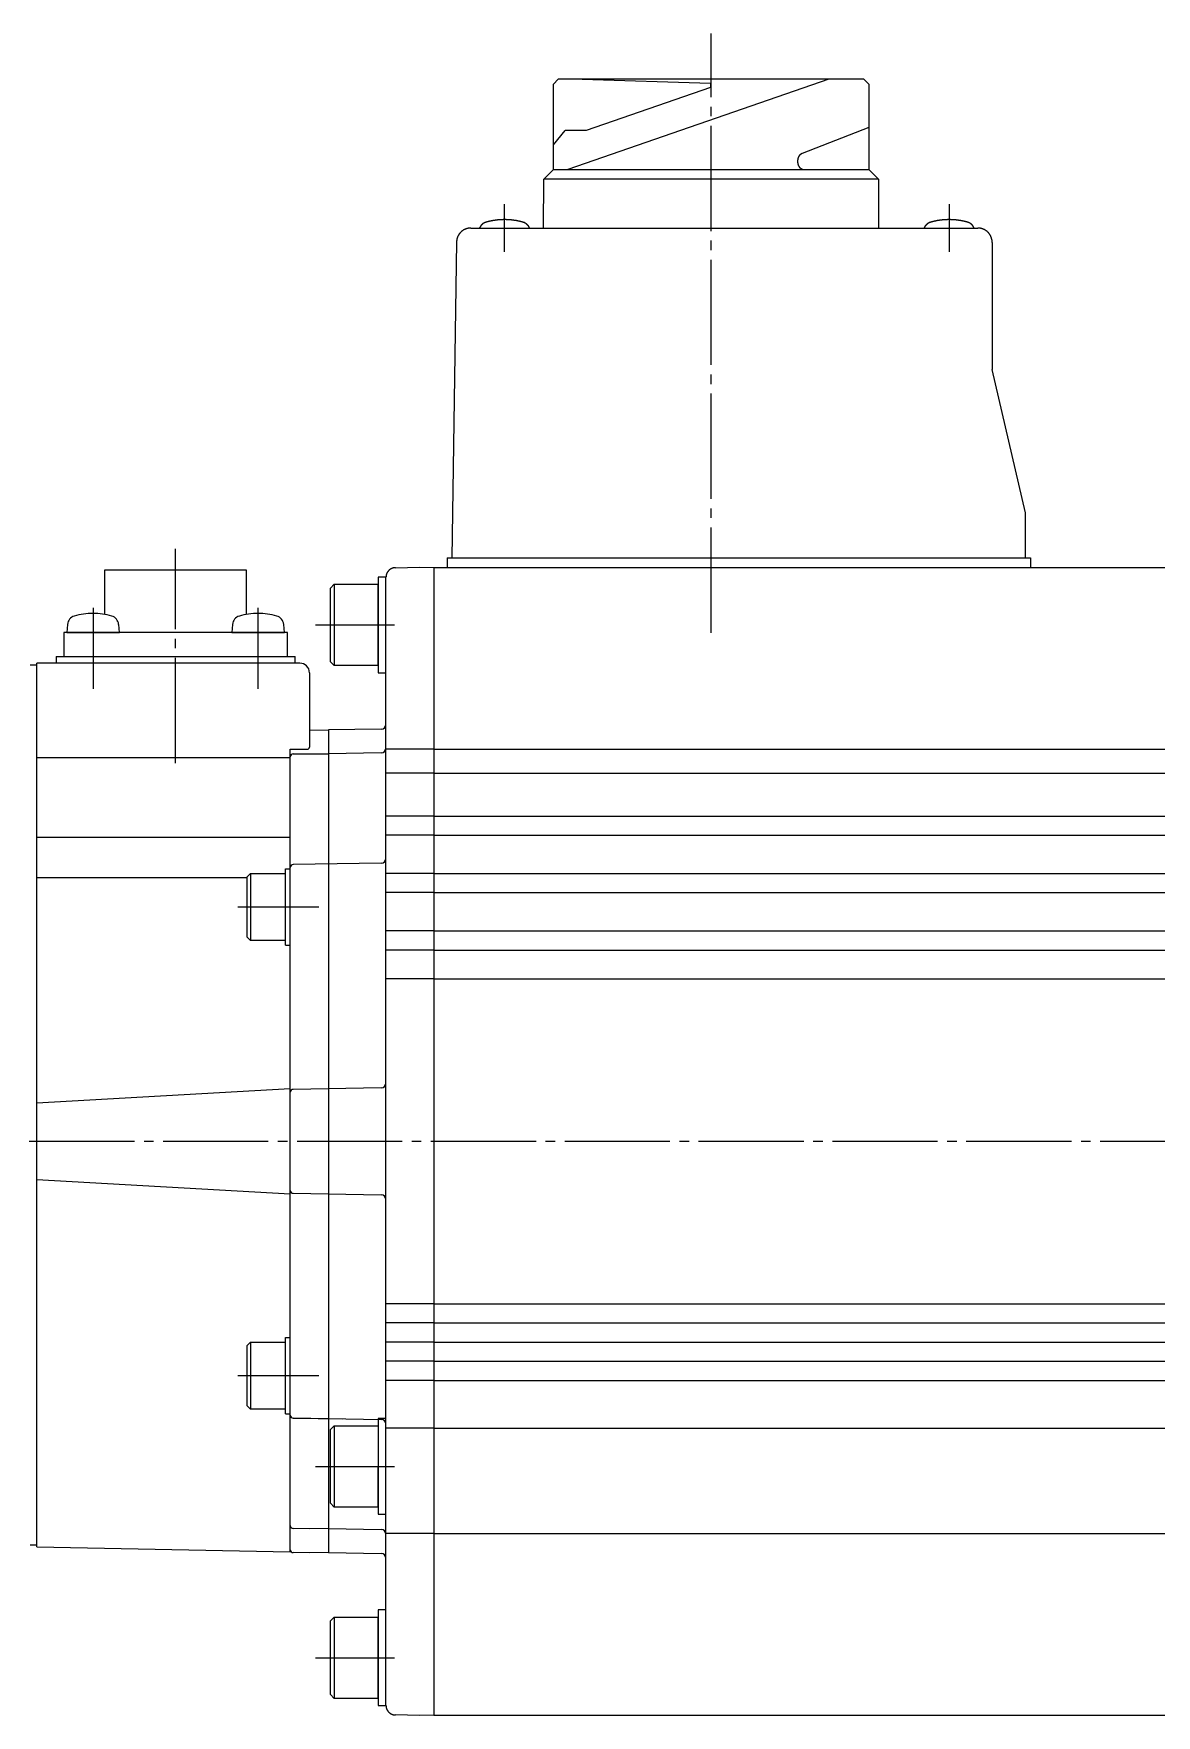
# Model space of a CAD drawing. Extents: x 0 to 707, y 0 to 380.
# Drawn here: x 240.9 to 358.3, y 203.9 to 379.8 of the extents above; entities that cross this region are included whole.
import ezdxf

# ---------------------------------------------------------------- set-up
doc = ezdxf.new("R2010")
doc.units = 0
doc.linetypes.add('DASH_CENTER', pattern=[14, 11, -1, 1, -1])
doc.layers.get('0').update_dxf_attribs({"linetype": 'CONTINUOUS'})
doc.layers.add('1', color=7, linetype='CONTINUOUS')

msp = doc.modelspace()

# ---------------------------------------------------------------- linework, layer by layer
at = {"color": 1, "linetype": 'DASH_CENTER'}
for p, q in [((311.72, 317.11), (311.72, 379.76)), ((290.12, 356.93), (290.12, 361.93)), ((336.62, 361.93), (336.62, 356.93)), ((255.72, 303.48), (255.72, 325.87)), ((247.09, 319.73), (247.09, 311.23)), ((264.35, 311.23), (264.35, 319.73)), ((270.34, 317.93), (278.61, 317.93)), ((262.22, 288.43), (270.72, 288.43)), ((226.42, 263.93), (475.72, 263.93)), ((262.22, 239.43), (270.72, 239.43)), ((270.34, 229.93), (278.61, 229.93)), ((270.34, 209.93), (278.61, 209.93))]:
    msp.add_line(p, q, dxfattribs=at)
at = {"color": 7, "linetype": 'CONTINUOUS'}
for p, q in [((295.23, 374.48), (295.73, 374.98)), ((327.72, 374.98), (295.73, 374.98)), ((327.72, 374.98), (295.74, 374.98)), ((324.05, 374.98), (296.75, 365.54)), ((298.25, 374.98), (311.67, 374.59)), ((311.67, 374.59), (311.67, 374.12)), ((328.22, 374.48), (327.72, 374.98)), ((295.23, 365.54), (295.23, 374.48)), ((311.67, 374.12), (298.66, 369.63)), ((328.22, 374.48), (328.22, 365.54)), ((295.23, 368.13), (296.48, 369.63)), ((298.66, 369.63), (296.48, 369.63)), ((328.22, 369.95), (321.26, 367.22)), ((320.78, 366.52), (320.78, 366.29)), ((294.2, 359.43), (294.23, 364.54)), ((294.23, 364.54), (295.23, 365.54)), ((329.22, 364.54), (294.23, 364.54)), ((295.23, 365.54), (321.53, 365.54)), ((321.53, 365.54), (328.22, 365.54)), ((328.22, 365.54), (329.22, 364.54)), ((328.22, 365.54), (329.22, 364.54)), ((329.22, 364.54), (329.25, 359.43)), ((286.6, 359.43), (313.12, 359.43)), ((313.12, 359.43), (339.62, 359.43)), ((285.1, 357.95), (284.63, 324.93)), ((341.12, 357.93), (341.12, 344.63)), ((344.62, 329.63), (341.12, 344.63)), ((344.62, 324.93), (344.62, 329.63)), ((248.32, 319.02), (248.32, 323.68)), ((248.32, 323.68), (263.12, 323.68)), ((263.12, 323.68), (263.12, 319.02)), ((278.71, 323.91), (281.22, 323.95)), ((281.22, 323.95), (282.72, 323.93)), ((282.72, 323.93), (406.72, 323.93)), ((282.72, 323.93), (282.72, 203.93)), ((284.12, 324.93), (284.12, 323.93)), ((284.12, 324.93), (345.12, 324.93)), ((345.12, 324.93), (345.12, 323.93)), ((272.32, 322.18), (271.92, 321.78)), ((272.32, 322.18), (272.32, 313.68)), ((272.32, 322.18), (276.92, 322.18)), ((276.92, 322.93), (276.92, 312.93)), ((277.72, 322.93), (276.92, 322.93)), ((276.92, 317.93), (276.92, 322.18)), ((277.72, 263.93), (277.72, 322.91)), ((271.92, 314.08), (271.92, 321.78)), ((244.02, 317.13), (244.02, 314.63)), ((267.42, 317.13), (244.02, 317.13)), ((244.42, 317.97), (244.34, 317.13)), ((244.34, 317.13), (249.84, 317.13)), ((249.84, 317.13), (249.77, 317.97)), ((261.68, 317.97), (261.6, 317.13)), ((261.6, 317.13), (267.1, 317.13)), ((267.1, 317.13), (267.03, 317.97)), ((267.42, 314.63), (267.42, 317.13)), ((276.92, 313.68), (276.92, 317.93)), ((241.22, 313.73), (240.52, 313.73)), ((241.22, 221.53), (241.22, 313.93)), ((268.72, 313.93), (241.22, 313.93)), ((243.22, 314.63), (268.22, 314.63)), ((243.22, 314.63), (243.22, 313.93)), ((268.22, 313.93), (268.22, 314.63)), ((271.92, 314.08), (272.32, 313.68)), ((276.92, 313.68), (272.32, 313.68)), ((269.72, 312.93), (269.72, 305.13)), ((276.92, 312.93), (277.72, 312.93)), ((269.72, 306.96), (271.72, 306.93)), ((277.23, 307.03), (271.72, 306.94)), ((271.72, 306.94), (271.72, 229.43)), ((277.72, 220.32), (277.72, 307.53)), ((267.72, 221), (267.72, 304.93)), ((267.72, 304.93), (269.52, 304.93)), ((268.02, 304.43), (269.72, 304.46)), ((269.72, 304.46), (271.72, 304.43)), ((277.23, 304.54), (271.72, 304.44)), ((282.72, 304.93), (406.72, 304.93)), ((241.22, 304.05), (267.72, 304.05)), ((282.72, 302.43), (406.72, 302.43)), ((271.72, 298.43), (271.72, 220.92)), ((282.72, 297.93), (406.72, 297.93)), ((267.72, 295.68), (241.22, 295.68)), ((282.72, 295.93), (406.72, 295.93)), ((263.57, 291.93), (263.22, 291.58)), ((263.57, 291.93), (263.57, 284.93)), ((263.57, 291.93), (267.22, 291.93)), ((267.22, 284.43), (267.22, 292.43)), ((267.22, 292.43), (267.72, 292.43)), ((277.23, 293.02), (268.02, 292.86)), ((282.72, 291.93), (406.72, 291.93)), ((241.22, 291.53), (263.22, 291.53)), ((263.22, 285.28), (263.22, 291.58)), ((282.72, 289.93), (406.72, 289.93)), ((263.22, 285.28), (263.57, 284.93)), ((267.22, 284.93), (263.57, 284.93)), ((282.72, 285.93), (406.72, 285.93)), ((267.22, 284.43), (267.72, 284.43)), ((282.72, 283.93), (406.72, 283.93)), ((282.72, 280.93), (406.72, 280.93)), ((267.72, 269.43), (241.22, 267.93)), ((277.23, 269.52), (268.02, 269.36)), ((277.72, 204.94), (277.72, 263.93)), ((241.22, 259.93), (267.72, 258.43)), ((268.02, 258.49), (277.23, 258.33)), ((282.72, 246.93), (406.72, 246.93)), ((282.72, 244.93), (406.72, 244.93)), ((263.57, 242.93), (263.22, 242.58)), ((263.57, 242.93), (267.22, 242.93)), ((263.57, 242.93), (263.57, 235.93)), ((267.22, 243.43), (267.72, 243.43)), ((267.22, 235.43), (267.22, 243.43)), ((282.72, 242.93), (406.72, 242.93)), ((263.22, 236.28), (263.22, 242.58)), ((282.72, 240.93), (406.72, 240.93)), ((282.72, 238.93), (406.72, 238.93)), ((263.22, 236.28), (263.57, 235.93)), ((267.22, 235.93), (263.57, 235.93)), ((267.22, 235.43), (267.72, 235.43)), ((268.02, 235.01), (277.23, 234.85)), ((268.02, 234.99), (273.22, 234.9)), ((272.32, 234.18), (271.92, 233.78)), ((272.32, 234.18), (276.92, 234.18)), ((272.32, 234.18), (272.32, 225.68)), ((277.72, 234.93), (276.92, 234.93)), ((276.92, 234.93), (276.92, 224.93)), ((282.72, 233.92), (406.72, 233.92)), ((271.92, 226.08), (271.92, 233.78)), ((276.92, 225.68), (276.92, 229.93)), ((271.92, 226.08), (272.32, 225.68)), ((276.92, 225.68), (272.32, 225.68)), ((269.72, 223.41), (268.02, 223.44)), ((271.72, 223.44), (269.72, 223.41)), ((271.72, 223.43), (277.23, 223.33)), ((276.92, 224.93), (277.72, 224.93)), ((240.52, 221.73), (241.22, 221.73)), ((282.72, 222.93), (406.72, 222.93)), ((241.22, 221.53), (267.72, 221)), ((269.72, 220.89), (268.02, 220.92)), ((271.72, 220.93), (269.72, 220.89)), ((271.72, 220.92), (277.23, 220.82)), ((277.72, 214.93), (276.92, 214.93)), ((276.92, 214.93), (276.92, 204.93)), ((272.32, 214.18), (271.92, 213.78)), ((271.92, 206.08), (271.92, 213.78)), ((272.32, 214.18), (276.92, 214.18)), ((272.32, 214.18), (272.32, 205.68)), ((276.92, 209.93), (276.92, 214.18)), ((276.92, 205.68), (276.92, 209.93)), ((271.92, 206.08), (272.32, 205.68)), ((276.92, 205.68), (272.32, 205.68)), ((276.92, 204.93), (277.72, 204.93)), ((281.22, 203.9), (278.71, 203.94)), ((282.72, 203.93), (281.22, 203.9)), ((282.72, 203.93), (406.72, 203.93))]:
    msp.add_line(p, q, dxfattribs=at)
for points in [[(321.26, 367.22, 0), (321.25, 367.22, 0), (321.25, 367.22, 0), (321.24, 367.21, 0), (321.23, 367.21, 0), (321.23, 367.21, 0), (321.22, 367.21, 0), (321.21, 367.2, 0), (321.21, 367.2, 0), (321.2, 367.2, 0), (321.2, 367.19, 0), (321.19, 367.19, 0), (321.18, 367.19, 0), (321.18, 367.19, 0), (321.17, 367.18, 0), (321.17, 367.18, 0), (321.16, 367.18, 0), (321.15, 367.17, 0), (321.15, 367.17, 0), (321.14, 367.16, 0), (321.13, 367.16, 0), (321.13, 367.16, 0), (321.12, 367.15, 0), (321.12, 367.15, 0), (321.11, 367.14, 0), (321.11, 367.14, 0), (321.1, 367.14, 0), (321.1, 367.13, 0), (321.09, 367.13, 0), (321.08, 367.12, 0), (321.08, 367.12, 0), (321.07, 367.12, 0), (321.07, 367.11, 0), (321.06, 367.11, 0), (321.06, 367.1, 0), (321.05, 367.1, 0), (321.05, 367.09, 0), (321.04, 367.09, 0), (321.03, 367.08, 0), (321.03, 367.08, 0), (321.02, 367.07, 0), (321.02, 367.07, 0), (321.01, 367.06, 0), (321.01, 367.06, 0), (321, 367.06, 0), (321, 367.05, 0), (320.99, 367.05, 0), (320.99, 367.04, 0), (320.98, 367.04, 0), (320.98, 367.03, 0), (320.98, 367.02, 0), (320.97, 367.02, 0), (320.97, 367.01, 0), (320.96, 367.01, 0), (320.96, 367, 0), (320.95, 367, 0), (320.95, 366.99, 0), (320.94, 366.99, 0), (320.94, 366.98, 0), (320.94, 366.98, 0), (320.93, 366.97, 0), (320.93, 366.96, 0), (320.92, 366.96, 0), (320.92, 366.95, 0), (320.92, 366.95, 0), (320.91, 366.94, 0), (320.91, 366.94, 0), (320.9, 366.93, 0), (320.9, 366.92, 0), (320.89, 366.92, 0), (320.89, 366.91, 0), (320.89, 366.91, 0), (320.88, 366.9, 0), (320.88, 366.89, 0), (320.88, 366.89, 0), (320.87, 366.88, 0), (320.87, 366.88, 0), (320.87, 366.87, 0), (320.87, 366.86, 0), (320.86, 366.86, 0), (320.86, 366.85, 0), (320.86, 366.84, 0), (320.85, 366.84, 0), (320.85, 366.83, 0), (320.85, 366.82, 0), (320.84, 366.82, 0), (320.84, 366.81, 0), (320.84, 366.81, 0), (320.84, 366.8, 0), (320.83, 366.79, 0), (320.83, 366.79, 0), (320.83, 366.78, 0), (320.83, 366.77, 0), (320.82, 366.77, 0), (320.82, 366.76, 0), (320.82, 366.75, 0), (320.82, 366.75, 0), (320.82, 366.74, 0), (320.81, 366.73, 0), (320.81, 366.73, 0), (320.81, 366.72, 0), (320.81, 366.71, 0), (320.81, 366.71, 0), (320.81, 366.7, 0), (320.8, 366.69, 0), (320.8, 366.69, 0), (320.8, 366.68, 0), (320.8, 366.67, 0), (320.8, 366.66, 0), (320.8, 366.66, 0), (320.8, 366.65, 0), (320.79, 366.64, 0), (320.79, 366.64, 0), (320.79, 366.63, 0), (320.79, 366.62, 0), (320.79, 366.62, 0), (320.79, 366.61, 0), (320.79, 366.6, 0), (320.79, 366.6, 0), (320.79, 366.59, 0), (320.79, 366.58, 0), (320.79, 366.57, 0), (320.79, 366.57, 0), (320.79, 366.56, 0), (320.79, 366.55, 0), (320.79, 366.55, 0), (320.78, 366.54, 0), (320.78, 366.53, 0), (320.78, 366.52, 0)], [(320.78, 366.29, 0), (320.78, 366.28, 0), (320.78, 366.27, 0), (320.79, 366.26, 0), (320.79, 366.25, 0), (320.79, 366.24, 0), (320.79, 366.23, 0), (320.79, 366.22, 0), (320.79, 366.21, 0), (320.79, 366.2, 0), (320.79, 366.19, 0), (320.79, 366.19, 0), (320.79, 366.18, 0), (320.79, 366.17, 0), (320.8, 366.16, 0), (320.8, 366.15, 0), (320.8, 366.14, 0), (320.8, 366.13, 0), (320.8, 366.12, 0), (320.81, 366.11, 0), (320.81, 366.1, 0), (320.81, 366.1, 0), (320.81, 366.09, 0), (320.81, 366.08, 0), (320.82, 366.07, 0), (320.82, 366.06, 0), (320.82, 366.05, 0), (320.82, 366.04, 0), (320.83, 366.03, 0), (320.83, 366.02, 0), (320.83, 366.02, 0), (320.84, 366.01, 0), (320.84, 366, 0), (320.85, 365.99, 0), (320.85, 365.98, 0), (320.85, 365.97, 0), (320.86, 365.97, 0), (320.86, 365.96, 0), (320.86, 365.95, 0), (320.87, 365.94, 0), (320.87, 365.93, 0), (320.88, 365.93, 0), (320.88, 365.92, 0), (320.89, 365.91, 0), (320.89, 365.9, 0), (320.9, 365.89, 0), (320.9, 365.88, 0), (320.91, 365.88, 0), (320.91, 365.87, 0), (320.92, 365.86, 0), (320.92, 365.86, 0), (320.93, 365.85, 0), (320.93, 365.84, 0), (320.94, 365.83, 0), (320.94, 365.82, 0), (320.95, 365.82, 0), (320.95, 365.81, 0), (320.96, 365.8, 0), (320.97, 365.8, 0), (320.97, 365.79, 0), (320.98, 365.78, 0), (320.99, 365.78, 0), (320.99, 365.77, 0), (321, 365.76, 0), (321, 365.76, 0), (321.01, 365.75, 0), (321.02, 365.74, 0), (321.02, 365.74, 0), (321.03, 365.73, 0), (321.04, 365.73, 0), (321.04, 365.72, 0), (321.05, 365.71, 0), (321.06, 365.71, 0), (321.07, 365.7, 0), (321.07, 365.69, 0), (321.08, 365.69, 0), (321.09, 365.68, 0), (321.1, 365.68, 0), (321.1, 365.67, 0), (321.11, 365.67, 0), (321.12, 365.66, 0), (321.12, 365.66, 0), (321.13, 365.65, 0), (321.14, 365.65, 0), (321.15, 365.64, 0), (321.16, 365.64, 0), (321.17, 365.63, 0), (321.17, 365.63, 0), (321.18, 365.62, 0), (321.19, 365.62, 0), (321.2, 365.62, 0), (321.2, 365.61, 0), (321.21, 365.61, 0), (321.22, 365.61, 0), (321.23, 365.6, 0), (321.24, 365.6, 0), (321.25, 365.59, 0), (321.26, 365.59, 0), (321.26, 365.59, 0), (321.27, 365.58, 0), (321.28, 365.58, 0), (321.29, 365.58, 0), (321.3, 365.57, 0), (321.31, 365.57, 0), (321.32, 365.57, 0), (321.32, 365.57, 0), (321.33, 365.56, 0), (321.34, 365.56, 0), (321.35, 365.56, 0), (321.36, 365.56, 0), (321.37, 365.56, 0), (321.38, 365.55, 0), (321.39, 365.55, 0), (321.4, 365.55, 0), (321.41, 365.55, 0), (321.42, 365.55, 0), (321.42, 365.55, 0), (321.43, 365.54, 0), (321.44, 365.54, 0), (321.45, 365.54, 0), (321.46, 365.54, 0), (321.47, 365.54, 0), (321.48, 365.54, 0), (321.49, 365.54, 0), (321.5, 365.54, 0), (321.51, 365.54, 0), (321.52, 365.54, 0), (321.52, 365.54, 0), (321.53, 365.54, 0)], [(286.6, 359.43, 0), (286.58, 359.43, 0), (286.57, 359.43, 0), (286.55, 359.43, 0), (286.53, 359.43, 0), (286.51, 359.42, 0), (286.49, 359.42, 0), (286.48, 359.42, 0), (286.46, 359.42, 0), (286.44, 359.42, 0), (286.42, 359.42, 0), (286.4, 359.41, 0), (286.38, 359.41, 0), (286.37, 359.41, 0), (286.35, 359.4, 0), (286.33, 359.4, 0), (286.31, 359.4, 0), (286.3, 359.39, 0), (286.28, 359.39, 0), (286.26, 359.39, 0), (286.24, 359.38, 0), (286.22, 359.38, 0), (286.21, 359.37, 0), (286.19, 359.37, 0), (286.17, 359.36, 0), (286.15, 359.36, 0), (286.14, 359.35, 0), (286.12, 359.35, 0), (286.1, 359.34, 0), (286.08, 359.33, 0), (286.07, 359.33, 0), (286.05, 359.32, 0), (286.03, 359.31, 0), (286.02, 359.31, 0), (286, 359.3, 0), (285.98, 359.29, 0), (285.97, 359.29, 0), (285.95, 359.28, 0), (285.93, 359.27, 0), (285.92, 359.26, 0), (285.9, 359.25, 0), (285.88, 359.24, 0), (285.87, 359.24, 0), (285.85, 359.23, 0), (285.84, 359.22, 0), (285.82, 359.21, 0), (285.81, 359.2, 0), (285.79, 359.19, 0), (285.78, 359.18, 0), (285.76, 359.17, 0), (285.75, 359.16, 0), (285.73, 359.15, 0), (285.72, 359.14, 0), (285.7, 359.13, 0), (285.69, 359.12, 0), (285.67, 359.1, 0), (285.66, 359.09, 0), (285.64, 359.08, 0), (285.63, 359.07, 0), (285.62, 359.06, 0), (285.6, 359.05, 0), (285.59, 359.03, 0), (285.58, 359.02, 0), (285.56, 359.01, 0), (285.55, 359, 0), (285.54, 358.98, 0), (285.52, 358.97, 0), (285.51, 358.96, 0), (285.5, 358.94, 0), (285.49, 358.93, 0), (285.48, 358.92, 0), (285.46, 358.9, 0), (285.45, 358.89, 0), (285.44, 358.87, 0), (285.43, 358.86, 0), (285.42, 358.85, 0), (285.41, 358.83, 0), (285.39, 358.82, 0), (285.38, 358.8, 0), (285.37, 358.79, 0), (285.36, 358.77, 0), (285.35, 358.76, 0), (285.34, 358.74, 0), (285.33, 358.73, 0), (285.32, 358.71, 0), (285.31, 358.69, 0), (285.31, 358.68, 0), (285.3, 358.66, 0), (285.29, 358.65, 0), (285.28, 358.63, 0), (285.27, 358.61, 0), (285.26, 358.6, 0), (285.25, 358.58, 0), (285.25, 358.56, 0), (285.24, 358.55, 0), (285.23, 358.53, 0), (285.22, 358.51, 0), (285.22, 358.5, 0), (285.21, 358.48, 0), (285.2, 358.46, 0), (285.2, 358.45, 0), (285.19, 358.43, 0), (285.18, 358.41, 0), (285.18, 358.4, 0), (285.17, 358.38, 0), (285.17, 358.36, 0), (285.16, 358.34, 0), (285.16, 358.33, 0), (285.15, 358.31, 0), (285.15, 358.29, 0), (285.14, 358.27, 0), (285.14, 358.25, 0), (285.13, 358.24, 0), (285.13, 358.22, 0), (285.13, 358.2, 0), (285.12, 358.18, 0), (285.12, 358.17, 0), (285.12, 358.15, 0), (285.12, 358.13, 0), (285.11, 358.11, 0), (285.11, 358.09, 0), (285.11, 358.07, 0), (285.11, 358.06, 0), (285.11, 358.04, 0), (285.11, 358.02, 0), (285.11, 358, 0), (285.1, 357.98, 0), (285.1, 357.97, 0), (285.1, 357.95, 0)], [(288.16, 360.03, 0), (288.16, 360.02, 0), (288.15, 360.02, 0), (288.14, 360.02, 0), (288.14, 360.02, 0), (288.13, 360.02, 0), (288.12, 360.01, 0), (288.12, 360.01, 0), (288.11, 360.01, 0), (288.1, 360.01, 0), (288.1, 360, 0), (288.09, 360, 0), (288.08, 360, 0), (288.08, 360, 0), (288.07, 359.99, 0), (288.06, 359.99, 0), (288.06, 359.99, 0), (288.05, 359.99, 0), (288.04, 359.98, 0), (288.04, 359.98, 0), (288.03, 359.98, 0), (288.02, 359.97, 0), (288.02, 359.97, 0), (288.01, 359.97, 0), (288, 359.96, 0), (288, 359.96, 0), (287.99, 359.96, 0), (287.99, 359.95, 0), (287.98, 359.95, 0), (287.97, 359.95, 0), (287.97, 359.94, 0), (287.96, 359.94, 0), (287.95, 359.94, 0), (287.95, 359.93, 0), (287.94, 359.93, 0), (287.94, 359.93, 0), (287.93, 359.92, 0), (287.92, 359.92, 0), (287.92, 359.92, 0), (287.91, 359.91, 0), (287.9, 359.91, 0), (287.9, 359.9, 0), (287.89, 359.9, 0), (287.89, 359.9, 0), (287.88, 359.89, 0), (287.87, 359.89, 0), (287.87, 359.88, 0), (287.86, 359.88, 0), (287.86, 359.88, 0), (287.85, 359.87, 0), (287.85, 359.87, 0), (287.84, 359.86, 0), (287.83, 359.86, 0), (287.83, 359.85, 0), (287.82, 359.85, 0), (287.82, 359.85, 0), (287.81, 359.84, 0), (287.81, 359.84, 0), (287.8, 359.83, 0), (287.8, 359.83, 0), (287.79, 359.82, 0), (287.78, 359.82, 0), (287.78, 359.81, 0), (287.77, 359.81, 0), (287.77, 359.8, 0), (287.76, 359.8, 0), (287.76, 359.79, 0), (287.75, 359.79, 0), (287.75, 359.78, 0), (287.74, 359.78, 0), (287.74, 359.77, 0), (287.73, 359.77, 0), (287.73, 359.76, 0), (287.72, 359.76, 0), (287.72, 359.75, 0), (287.71, 359.75, 0), (287.71, 359.74, 0), (287.7, 359.74, 0), (287.7, 359.73, 0), (287.69, 359.73, 0), (287.69, 359.72, 0), (287.68, 359.71, 0), (287.68, 359.71, 0), (287.67, 359.7, 0), (287.67, 359.7, 0), (287.67, 359.69, 0), (287.66, 359.69, 0), (287.66, 359.68, 0), (287.65, 359.68, 0), (287.65, 359.67, 0), (287.64, 359.66, 0), (287.64, 359.66, 0), (287.63, 359.65, 0), (287.63, 359.65, 0), (287.63, 359.64, 0), (287.62, 359.63, 0), (287.62, 359.63, 0), (287.61, 359.62, 0), (287.61, 359.62, 0), (287.61, 359.61, 0), (287.6, 359.61, 0), (287.6, 359.6, 0), (287.59, 359.59, 0), (287.59, 359.59, 0), (287.59, 359.58, 0), (287.58, 359.57, 0), (287.58, 359.57, 0), (287.58, 359.56, 0), (287.57, 359.56, 0), (287.57, 359.55, 0), (287.57, 359.54, 0), (287.56, 359.54, 0), (287.56, 359.53, 0), (287.56, 359.52, 0), (287.55, 359.52, 0), (287.55, 359.51, 0), (287.55, 359.5, 0), (287.54, 359.5, 0), (287.54, 359.49, 0), (287.54, 359.49, 0), (287.53, 359.48, 0), (287.53, 359.47, 0), (287.53, 359.47, 0), (287.52, 359.46, 0), (287.52, 359.45, 0), (287.52, 359.45, 0), (287.52, 359.44, 0), (287.51, 359.43, 0), (287.51, 359.43, 0)], [(290.12, 360.31, 0), (290.11, 360.31, 0), (290.09, 360.31, 0), (290.08, 360.31, 0), (290.06, 360.31, 0), (290.05, 360.31, 0), (290.03, 360.31, 0), (290.01, 360.31, 0), (290, 360.31, 0), (289.98, 360.31, 0), (289.97, 360.31, 0), (289.95, 360.3, 0), (289.94, 360.3, 0), (289.92, 360.3, 0), (289.91, 360.3, 0), (289.89, 360.3, 0), (289.88, 360.3, 0), (289.86, 360.3, 0), (289.85, 360.3, 0), (289.83, 360.3, 0), (289.81, 360.3, 0), (289.8, 360.3, 0), (289.78, 360.3, 0), (289.77, 360.3, 0), (289.75, 360.3, 0), (289.74, 360.3, 0), (289.72, 360.3, 0), (289.7, 360.29, 0), (289.69, 360.29, 0), (289.67, 360.29, 0), (289.66, 360.29, 0), (289.64, 360.29, 0), (289.63, 360.29, 0), (289.61, 360.29, 0), (289.6, 360.29, 0), (289.58, 360.29, 0), (289.57, 360.28, 0), (289.55, 360.28, 0), (289.54, 360.28, 0), (289.52, 360.28, 0), (289.5, 360.28, 0), (289.49, 360.28, 0), (289.47, 360.28, 0), (289.46, 360.27, 0), (289.44, 360.27, 0), (289.43, 360.27, 0), (289.41, 360.27, 0), (289.4, 360.27, 0), (289.38, 360.27, 0), (289.37, 360.26, 0), (289.35, 360.26, 0), (289.33, 360.26, 0), (289.32, 360.26, 0), (289.3, 360.26, 0), (289.29, 360.26, 0), (289.27, 360.25, 0), (289.26, 360.25, 0), (289.24, 360.25, 0), (289.23, 360.25, 0), (289.21, 360.25, 0), (289.2, 360.25, 0), (289.18, 360.24, 0), (289.17, 360.24, 0), (289.15, 360.24, 0), (289.13, 360.24, 0), (289.12, 360.23, 0), (289.1, 360.23, 0), (289.09, 360.23, 0), (289.07, 360.23, 0), (289.06, 360.23, 0), (289.04, 360.22, 0), (289.03, 360.22, 0), (289.01, 360.22, 0), (289, 360.21, 0), (288.98, 360.21, 0), (288.97, 360.21, 0), (288.95, 360.21, 0), (288.94, 360.2, 0), (288.92, 360.2, 0), (288.9, 360.2, 0), (288.89, 360.2, 0), (288.87, 360.19, 0), (288.86, 360.19, 0), (288.84, 360.19, 0), (288.83, 360.19, 0), (288.81, 360.18, 0), (288.8, 360.18, 0), (288.78, 360.18, 0), (288.77, 360.17, 0), (288.75, 360.17, 0), (288.74, 360.17, 0), (288.72, 360.16, 0), (288.71, 360.16, 0), (288.69, 360.16, 0), (288.68, 360.15, 0), (288.66, 360.15, 0), (288.65, 360.15, 0), (288.63, 360.14, 0), (288.62, 360.14, 0), (288.6, 360.14, 0), (288.58, 360.13, 0), (288.57, 360.13, 0), (288.56, 360.13, 0), (288.54, 360.12, 0), (288.52, 360.12, 0), (288.51, 360.12, 0), (288.49, 360.11, 0), (288.48, 360.11, 0), (288.46, 360.11, 0), (288.45, 360.1, 0), (288.43, 360.1, 0), (288.42, 360.1, 0), (288.4, 360.09, 0), (288.39, 360.09, 0), (288.37, 360.08, 0), (288.36, 360.08, 0), (288.34, 360.08, 0), (288.33, 360.07, 0), (288.31, 360.07, 0), (288.3, 360.06, 0), (288.28, 360.06, 0), (288.27, 360.06, 0), (288.25, 360.05, 0), (288.24, 360.05, 0), (288.22, 360.04, 0), (288.21, 360.04, 0), (288.19, 360.04, 0), (288.18, 360.03, 0), (288.16, 360.03, 0)], [(292.08, 360.03, 0), (292.07, 360.03, 0), (292.05, 360.04, 0), (292.04, 360.04, 0), (292.02, 360.04, 0), (292.01, 360.05, 0), (291.99, 360.05, 0), (291.98, 360.06, 0), (291.96, 360.06, 0), (291.95, 360.06, 0), (291.93, 360.07, 0), (291.92, 360.07, 0), (291.9, 360.08, 0), (291.89, 360.08, 0), (291.87, 360.08, 0), (291.86, 360.09, 0), (291.84, 360.09, 0), (291.83, 360.1, 0), (291.81, 360.1, 0), (291.8, 360.1, 0), (291.78, 360.11, 0), (291.77, 360.11, 0), (291.75, 360.11, 0), (291.74, 360.12, 0), (291.72, 360.12, 0), (291.71, 360.12, 0), (291.69, 360.13, 0), (291.68, 360.13, 0), (291.66, 360.13, 0), (291.65, 360.14, 0), (291.63, 360.14, 0), (291.62, 360.14, 0), (291.6, 360.15, 0), (291.59, 360.15, 0), (291.57, 360.15, 0), (291.56, 360.16, 0), (291.54, 360.16, 0), (291.53, 360.16, 0), (291.51, 360.17, 0), (291.5, 360.17, 0), (291.48, 360.17, 0), (291.47, 360.18, 0), (291.45, 360.18, 0), (291.44, 360.18, 0), (291.42, 360.19, 0), (291.4, 360.19, 0), (291.39, 360.19, 0), (291.37, 360.19, 0), (291.36, 360.2, 0), (291.34, 360.2, 0), (291.33, 360.2, 0), (291.31, 360.2, 0), (291.3, 360.21, 0), (291.28, 360.21, 0), (291.27, 360.21, 0), (291.25, 360.21, 0), (291.24, 360.22, 0), (291.22, 360.22, 0), (291.21, 360.22, 0), (291.19, 360.23, 0), (291.18, 360.23, 0), (291.16, 360.23, 0), (291.14, 360.23, 0), (291.13, 360.23, 0), (291.11, 360.24, 0), (291.1, 360.24, 0), (291.08, 360.24, 0), (291.07, 360.24, 0), (291.05, 360.25, 0), (291.04, 360.25, 0), (291.02, 360.25, 0), (291.01, 360.25, 0), (290.99, 360.25, 0), (290.98, 360.25, 0), (290.96, 360.26, 0), (290.94, 360.26, 0), (290.93, 360.26, 0), (290.91, 360.26, 0), (290.9, 360.26, 0), (290.88, 360.26, 0), (290.87, 360.27, 0), (290.85, 360.27, 0), (290.84, 360.27, 0), (290.82, 360.27, 0), (290.81, 360.27, 0), (290.79, 360.27, 0), (290.77, 360.28, 0), (290.76, 360.28, 0), (290.74, 360.28, 0), (290.73, 360.28, 0), (290.71, 360.28, 0), (290.7, 360.28, 0), (290.68, 360.28, 0), (290.67, 360.29, 0), (290.65, 360.29, 0), (290.64, 360.29, 0), (290.62, 360.29, 0), (290.61, 360.29, 0), (290.59, 360.29, 0), (290.57, 360.29, 0), (290.56, 360.29, 0), (290.54, 360.29, 0), (290.53, 360.3, 0), (290.51, 360.3, 0), (290.5, 360.3, 0), (290.48, 360.3, 0), (290.46, 360.3, 0), (290.45, 360.3, 0), (290.43, 360.3, 0), (290.42, 360.3, 0), (290.4, 360.3, 0), (290.39, 360.3, 0), (290.37, 360.3, 0), (290.36, 360.3, 0), (290.34, 360.3, 0), (290.33, 360.3, 0), (290.31, 360.3, 0), (290.3, 360.3, 0), (290.28, 360.31, 0), (290.26, 360.31, 0), (290.25, 360.31, 0), (290.23, 360.31, 0), (290.22, 360.31, 0), (290.2, 360.31, 0), (290.19, 360.31, 0), (290.17, 360.31, 0), (290.15, 360.31, 0), (290.14, 360.31, 0), (290.12, 360.31, 0)], [(292.74, 359.43, 0), (292.73, 359.43, 0), (292.73, 359.44, 0), (292.73, 359.45, 0), (292.73, 359.45, 0), (292.72, 359.46, 0), (292.72, 359.47, 0), (292.72, 359.47, 0), (292.71, 359.48, 0), (292.71, 359.49, 0), (292.71, 359.49, 0), (292.7, 359.5, 0), (292.7, 359.5, 0), (292.7, 359.51, 0), (292.7, 359.52, 0), (292.69, 359.52, 0), (292.69, 359.53, 0), (292.69, 359.54, 0), (292.68, 359.54, 0), (292.68, 359.55, 0), (292.68, 359.56, 0), (292.67, 359.56, 0), (292.67, 359.57, 0), (292.67, 359.57, 0), (292.66, 359.58, 0), (292.66, 359.59, 0), (292.65, 359.59, 0), (292.65, 359.6, 0), (292.65, 359.61, 0), (292.64, 359.61, 0), (292.64, 359.62, 0), (292.63, 359.62, 0), (292.63, 359.63, 0), (292.63, 359.63, 0), (292.62, 359.64, 0), (292.62, 359.65, 0), (292.61, 359.65, 0), (292.61, 359.66, 0), (292.61, 359.66, 0), (292.6, 359.67, 0), (292.6, 359.68, 0), (292.59, 359.68, 0), (292.59, 359.69, 0), (292.58, 359.69, 0), (292.58, 359.7, 0), (292.57, 359.7, 0), (292.57, 359.71, 0), (292.56, 359.71, 0), (292.56, 359.72, 0), (292.56, 359.73, 0), (292.55, 359.73, 0), (292.55, 359.74, 0), (292.54, 359.74, 0), (292.54, 359.75, 0), (292.53, 359.75, 0), (292.53, 359.76, 0), (292.52, 359.76, 0), (292.52, 359.77, 0), (292.51, 359.77, 0), (292.51, 359.78, 0), (292.5, 359.78, 0), (292.5, 359.79, 0), (292.49, 359.79, 0), (292.49, 359.8, 0), (292.48, 359.8, 0), (292.48, 359.81, 0), (292.47, 359.81, 0), (292.46, 359.82, 0), (292.46, 359.82, 0), (292.45, 359.83, 0), (292.45, 359.83, 0), (292.44, 359.84, 0), (292.44, 359.84, 0), (292.43, 359.85, 0), (292.43, 359.85, 0), (292.42, 359.85, 0), (292.42, 359.86, 0), (292.41, 359.86, 0), (292.4, 359.87, 0), (292.4, 359.87, 0), (292.39, 359.88, 0), (292.39, 359.88, 0), (292.38, 359.88, 0), (292.37, 359.89, 0), (292.37, 359.89, 0), (292.36, 359.9, 0), (292.36, 359.9, 0), (292.35, 359.9, 0), (292.34, 359.91, 0), (292.34, 359.91, 0), (292.33, 359.92, 0), (292.33, 359.92, 0), (292.32, 359.92, 0), (292.31, 359.93, 0), (292.31, 359.93, 0), (292.3, 359.93, 0), (292.3, 359.94, 0), (292.29, 359.94, 0), (292.28, 359.94, 0), (292.28, 359.95, 0), (292.27, 359.95, 0), (292.26, 359.95, 0), (292.26, 359.96, 0), (292.25, 359.96, 0), (292.24, 359.96, 0), (292.24, 359.97, 0), (292.23, 359.97, 0), (292.23, 359.97, 0), (292.22, 359.98, 0), (292.21, 359.98, 0), (292.2, 359.98, 0), (292.2, 359.99, 0), (292.19, 359.99, 0), (292.19, 359.99, 0), (292.18, 359.99, 0), (292.17, 360, 0), (292.17, 360, 0), (292.16, 360, 0), (292.15, 360, 0), (292.14, 360.01, 0), (292.14, 360.01, 0), (292.13, 360.01, 0), (292.12, 360.01, 0), (292.12, 360.02, 0), (292.11, 360.02, 0), (292.1, 360.02, 0), (292.1, 360.02, 0), (292.09, 360.02, 0), (292.08, 360.03, 0)], [(334.66, 360.03, 0), (334.66, 360.02, 0), (334.65, 360.02, 0), (334.64, 360.02, 0), (334.64, 360.02, 0), (334.63, 360.02, 0), (334.62, 360.01, 0), (334.62, 360.01, 0), (334.61, 360.01, 0), (334.6, 360.01, 0), (334.6, 360, 0), (334.59, 360, 0), (334.58, 360, 0), (334.58, 360, 0), (334.57, 359.99, 0), (334.56, 359.99, 0), (334.56, 359.99, 0), (334.55, 359.99, 0), (334.54, 359.98, 0), (334.54, 359.98, 0), (334.53, 359.98, 0), (334.52, 359.97, 0), (334.52, 359.97, 0), (334.51, 359.97, 0), (334.5, 359.96, 0), (334.5, 359.96, 0), (334.49, 359.96, 0), (334.49, 359.95, 0), (334.48, 359.95, 0), (334.47, 359.95, 0), (334.47, 359.94, 0), (334.46, 359.94, 0), (334.45, 359.94, 0), (334.45, 359.93, 0), (334.44, 359.93, 0), (334.44, 359.93, 0), (334.43, 359.92, 0), (334.42, 359.92, 0), (334.42, 359.92, 0), (334.41, 359.91, 0), (334.4, 359.91, 0), (334.4, 359.9, 0), (334.39, 359.9, 0), (334.39, 359.9, 0), (334.38, 359.89, 0), (334.37, 359.89, 0), (334.37, 359.88, 0), (334.36, 359.88, 0), (334.36, 359.88, 0), (334.35, 359.87, 0), (334.35, 359.87, 0), (334.34, 359.86, 0), (334.33, 359.86, 0), (334.33, 359.85, 0), (334.32, 359.85, 0), (334.32, 359.85, 0), (334.31, 359.84, 0), (334.31, 359.84, 0), (334.3, 359.83, 0), (334.3, 359.83, 0), (334.29, 359.82, 0), (334.28, 359.82, 0), (334.28, 359.81, 0), (334.27, 359.81, 0), (334.27, 359.8, 0), (334.26, 359.8, 0), (334.26, 359.79, 0), (334.25, 359.79, 0), (334.25, 359.78, 0), (334.24, 359.78, 0), (334.24, 359.77, 0), (334.23, 359.77, 0), (334.23, 359.76, 0), (334.22, 359.76, 0), (334.22, 359.75, 0), (334.21, 359.75, 0), (334.21, 359.74, 0), (334.2, 359.74, 0), (334.2, 359.73, 0), (334.19, 359.73, 0), (334.19, 359.72, 0), (334.18, 359.71, 0), (334.18, 359.71, 0), (334.17, 359.7, 0), (334.17, 359.7, 0), (334.17, 359.69, 0), (334.16, 359.69, 0), (334.16, 359.68, 0), (334.15, 359.68, 0), (334.15, 359.67, 0), (334.14, 359.66, 0), (334.14, 359.66, 0), (334.13, 359.65, 0), (334.13, 359.65, 0), (334.13, 359.64, 0), (334.12, 359.63, 0), (334.12, 359.63, 0), (334.11, 359.62, 0), (334.11, 359.62, 0), (334.11, 359.61, 0), (334.1, 359.61, 0), (334.1, 359.6, 0), (334.09, 359.59, 0), (334.09, 359.59, 0), (334.09, 359.58, 0), (334.08, 359.57, 0), (334.08, 359.57, 0), (334.08, 359.56, 0), (334.07, 359.56, 0), (334.07, 359.55, 0), (334.07, 359.54, 0), (334.06, 359.54, 0), (334.06, 359.53, 0), (334.06, 359.52, 0), (334.05, 359.52, 0), (334.05, 359.51, 0), (334.05, 359.5, 0), (334.04, 359.5, 0), (334.04, 359.49, 0), (334.04, 359.49, 0), (334.03, 359.48, 0), (334.03, 359.47, 0), (334.03, 359.47, 0), (334.02, 359.46, 0), (334.02, 359.45, 0), (334.02, 359.45, 0), (334.02, 359.44, 0), (334.01, 359.43, 0), (334.01, 359.43, 0)], [(336.62, 360.31, 0), (336.61, 360.31, 0), (336.59, 360.31, 0), (336.58, 360.31, 0), (336.56, 360.31, 0), (336.55, 360.31, 0), (336.53, 360.31, 0), (336.51, 360.31, 0), (336.5, 360.31, 0), (336.48, 360.31, 0), (336.47, 360.31, 0), (336.45, 360.3, 0), (336.44, 360.3, 0), (336.42, 360.3, 0), (336.41, 360.3, 0), (336.39, 360.3, 0), (336.38, 360.3, 0), (336.36, 360.3, 0), (336.35, 360.3, 0), (336.33, 360.3, 0), (336.31, 360.3, 0), (336.3, 360.3, 0), (336.28, 360.3, 0), (336.27, 360.3, 0), (336.25, 360.3, 0), (336.24, 360.3, 0), (336.22, 360.3, 0), (336.2, 360.29, 0), (336.19, 360.29, 0), (336.17, 360.29, 0), (336.16, 360.29, 0), (336.14, 360.29, 0), (336.13, 360.29, 0), (336.11, 360.29, 0), (336.1, 360.29, 0), (336.08, 360.29, 0), (336.07, 360.28, 0), (336.05, 360.28, 0), (336.04, 360.28, 0), (336.02, 360.28, 0), (336, 360.28, 0), (335.99, 360.28, 0), (335.97, 360.28, 0), (335.96, 360.27, 0), (335.94, 360.27, 0), (335.93, 360.27, 0), (335.91, 360.27, 0), (335.9, 360.27, 0), (335.88, 360.27, 0), (335.87, 360.26, 0), (335.85, 360.26, 0), (335.83, 360.26, 0), (335.82, 360.26, 0), (335.8, 360.26, 0), (335.79, 360.26, 0), (335.77, 360.25, 0), (335.76, 360.25, 0), (335.74, 360.25, 0), (335.73, 360.25, 0), (335.71, 360.25, 0), (335.7, 360.25, 0), (335.68, 360.24, 0), (335.67, 360.24, 0), (335.65, 360.24, 0), (335.63, 360.24, 0), (335.62, 360.23, 0), (335.6, 360.23, 0), (335.59, 360.23, 0), (335.57, 360.23, 0), (335.56, 360.23, 0), (335.54, 360.22, 0), (335.53, 360.22, 0), (335.51, 360.22, 0), (335.5, 360.21, 0), (335.48, 360.21, 0), (335.47, 360.21, 0), (335.45, 360.21, 0), (335.44, 360.2, 0), (335.42, 360.2, 0), (335.4, 360.2, 0), (335.39, 360.2, 0), (335.37, 360.19, 0), (335.36, 360.19, 0), (335.34, 360.19, 0), (335.33, 360.19, 0), (335.31, 360.18, 0), (335.3, 360.18, 0), (335.28, 360.18, 0), (335.27, 360.17, 0), (335.25, 360.17, 0), (335.24, 360.17, 0), (335.22, 360.16, 0), (335.21, 360.16, 0), (335.19, 360.16, 0), (335.18, 360.15, 0), (335.16, 360.15, 0), (335.15, 360.15, 0), (335.13, 360.14, 0), (335.12, 360.14, 0), (335.1, 360.14, 0), (335.08, 360.13, 0), (335.07, 360.13, 0), (335.06, 360.13, 0), (335.04, 360.12, 0), (335.02, 360.12, 0), (335.01, 360.12, 0), (334.99, 360.11, 0), (334.98, 360.11, 0), (334.96, 360.11, 0), (334.95, 360.1, 0), (334.93, 360.1, 0), (334.92, 360.1, 0), (334.9, 360.09, 0), (334.89, 360.09, 0), (334.87, 360.08, 0), (334.86, 360.08, 0), (334.84, 360.08, 0), (334.83, 360.07, 0), (334.81, 360.07, 0), (334.8, 360.06, 0), (334.78, 360.06, 0), (334.77, 360.06, 0), (334.75, 360.05, 0), (334.74, 360.05, 0), (334.72, 360.04, 0), (334.71, 360.04, 0), (334.69, 360.04, 0), (334.68, 360.03, 0), (334.66, 360.03, 0)], [(338.58, 360.03, 0), (338.57, 360.03, 0), (338.55, 360.04, 0), (338.54, 360.04, 0), (338.52, 360.04, 0), (338.51, 360.05, 0), (338.49, 360.05, 0), (338.48, 360.06, 0), (338.46, 360.06, 0), (338.45, 360.06, 0), (338.43, 360.07, 0), (338.42, 360.07, 0), (338.4, 360.08, 0), (338.39, 360.08, 0), (338.37, 360.08, 0), (338.36, 360.09, 0), (338.34, 360.09, 0), (338.33, 360.1, 0), (338.31, 360.1, 0), (338.3, 360.1, 0), (338.28, 360.11, 0), (338.27, 360.11, 0), (338.25, 360.11, 0), (338.24, 360.12, 0), (338.22, 360.12, 0), (338.21, 360.12, 0), (338.19, 360.13, 0), (338.18, 360.13, 0), (338.16, 360.13, 0), (338.15, 360.14, 0), (338.13, 360.14, 0), (338.12, 360.14, 0), (338.1, 360.15, 0), (338.09, 360.15, 0), (338.07, 360.15, 0), (338.06, 360.16, 0), (338.04, 360.16, 0), (338.03, 360.16, 0), (338.01, 360.17, 0), (338, 360.17, 0), (337.98, 360.17, 0), (337.97, 360.18, 0), (337.95, 360.18, 0), (337.94, 360.18, 0), (337.92, 360.19, 0), (337.9, 360.19, 0), (337.89, 360.19, 0), (337.87, 360.19, 0), (337.86, 360.2, 0), (337.84, 360.2, 0), (337.83, 360.2, 0), (337.81, 360.2, 0), (337.8, 360.21, 0), (337.78, 360.21, 0), (337.77, 360.21, 0), (337.75, 360.21, 0), (337.74, 360.22, 0), (337.72, 360.22, 0), (337.71, 360.22, 0), (337.69, 360.23, 0), (337.68, 360.23, 0), (337.66, 360.23, 0), (337.64, 360.23, 0), (337.63, 360.23, 0), (337.61, 360.24, 0), (337.6, 360.24, 0), (337.58, 360.24, 0), (337.57, 360.24, 0), (337.55, 360.25, 0), (337.54, 360.25, 0), (337.52, 360.25, 0), (337.51, 360.25, 0), (337.49, 360.25, 0), (337.48, 360.25, 0), (337.46, 360.26, 0), (337.44, 360.26, 0), (337.43, 360.26, 0), (337.41, 360.26, 0), (337.4, 360.26, 0), (337.38, 360.26, 0), (337.37, 360.27, 0), (337.35, 360.27, 0), (337.34, 360.27, 0), (337.32, 360.27, 0), (337.31, 360.27, 0), (337.29, 360.27, 0), (337.27, 360.28, 0), (337.26, 360.28, 0), (337.24, 360.28, 0), (337.23, 360.28, 0), (337.21, 360.28, 0), (337.2, 360.28, 0), (337.18, 360.28, 0), (337.17, 360.29, 0), (337.15, 360.29, 0), (337.14, 360.29, 0), (337.12, 360.29, 0), (337.11, 360.29, 0), (337.09, 360.29, 0), (337.07, 360.29, 0), (337.06, 360.29, 0), (337.04, 360.29, 0), (337.03, 360.3, 0), (337.01, 360.3, 0), (337, 360.3, 0), (336.98, 360.3, 0), (336.96, 360.3, 0), (336.95, 360.3, 0), (336.93, 360.3, 0), (336.92, 360.3, 0), (336.9, 360.3, 0), (336.89, 360.3, 0), (336.87, 360.3, 0), (336.86, 360.3, 0), (336.84, 360.3, 0), (336.83, 360.3, 0), (336.81, 360.3, 0), (336.8, 360.3, 0), (336.78, 360.31, 0), (336.76, 360.31, 0), (336.75, 360.31, 0), (336.73, 360.31, 0), (336.72, 360.31, 0), (336.7, 360.31, 0), (336.69, 360.31, 0), (336.67, 360.31, 0), (336.65, 360.31, 0), (336.64, 360.31, 0), (336.62, 360.31, 0)], [(339.24, 359.43, 0), (339.23, 359.43, 0), (339.23, 359.44, 0), (339.23, 359.45, 0), (339.23, 359.45, 0), (339.22, 359.46, 0), (339.22, 359.47, 0), (339.22, 359.47, 0), (339.21, 359.48, 0), (339.21, 359.49, 0), (339.21, 359.49, 0), (339.2, 359.5, 0), (339.2, 359.5, 0), (339.2, 359.51, 0), (339.2, 359.52, 0), (339.19, 359.52, 0), (339.19, 359.53, 0), (339.19, 359.54, 0), (339.18, 359.54, 0), (339.18, 359.55, 0), (339.18, 359.56, 0), (339.17, 359.56, 0), (339.17, 359.57, 0), (339.17, 359.57, 0), (339.16, 359.58, 0), (339.16, 359.59, 0), (339.15, 359.59, 0), (339.15, 359.6, 0), (339.15, 359.61, 0), (339.14, 359.61, 0), (339.14, 359.62, 0), (339.13, 359.62, 0), (339.13, 359.63, 0), (339.13, 359.63, 0), (339.12, 359.64, 0), (339.12, 359.65, 0), (339.11, 359.65, 0), (339.11, 359.66, 0), (339.11, 359.66, 0), (339.1, 359.67, 0), (339.1, 359.68, 0), (339.09, 359.68, 0), (339.09, 359.69, 0), (339.08, 359.69, 0), (339.08, 359.7, 0), (339.07, 359.7, 0), (339.07, 359.71, 0), (339.06, 359.71, 0), (339.06, 359.72, 0), (339.06, 359.73, 0), (339.05, 359.73, 0), (339.05, 359.74, 0), (339.04, 359.74, 0), (339.04, 359.75, 0), (339.03, 359.75, 0), (339.03, 359.76, 0), (339.02, 359.76, 0), (339.02, 359.77, 0), (339.01, 359.77, 0), (339.01, 359.78, 0), (339, 359.78, 0), (339, 359.79, 0), (338.99, 359.79, 0), (338.99, 359.8, 0), (338.98, 359.8, 0), (338.98, 359.81, 0), (338.97, 359.81, 0), (338.96, 359.82, 0), (338.96, 359.82, 0), (338.95, 359.83, 0), (338.95, 359.83, 0), (338.94, 359.84, 0), (338.94, 359.84, 0), (338.93, 359.85, 0), (338.93, 359.85, 0), (338.92, 359.85, 0), (338.92, 359.86, 0), (338.91, 359.86, 0), (338.9, 359.87, 0), (338.9, 359.87, 0), (338.89, 359.88, 0), (338.89, 359.88, 0), (338.88, 359.88, 0), (338.87, 359.89, 0), (338.87, 359.89, 0), (338.86, 359.9, 0), (338.86, 359.9, 0), (338.85, 359.9, 0), (338.84, 359.91, 0), (338.84, 359.91, 0), (338.83, 359.92, 0), (338.83, 359.92, 0), (338.82, 359.92, 0), (338.81, 359.93, 0), (338.81, 359.93, 0), (338.8, 359.93, 0), (338.8, 359.94, 0), (338.79, 359.94, 0), (338.78, 359.94, 0), (338.78, 359.95, 0), (338.77, 359.95, 0), (338.76, 359.95, 0), (338.76, 359.96, 0), (338.75, 359.96, 0), (338.74, 359.96, 0), (338.74, 359.97, 0), (338.73, 359.97, 0), (338.73, 359.97, 0), (338.72, 359.98, 0), (338.71, 359.98, 0), (338.7, 359.98, 0), (338.7, 359.99, 0), (338.69, 359.99, 0), (338.69, 359.99, 0), (338.68, 359.99, 0), (338.67, 360, 0), (338.67, 360, 0), (338.66, 360, 0), (338.65, 360, 0), (338.64, 360.01, 0), (338.64, 360.01, 0), (338.63, 360.01, 0), (338.62, 360.01, 0), (338.62, 360.02, 0), (338.61, 360.02, 0), (338.6, 360.02, 0), (338.6, 360.02, 0), (338.59, 360.02, 0), (338.58, 360.03, 0)], [(341.12, 357.93, 0), (341.12, 357.94, 0), (341.12, 357.96, 0), (341.12, 357.98, 0), (341.12, 358, 0), (341.12, 358.02, 0), (341.12, 358.04, 0), (341.12, 358.06, 0), (341.12, 358.07, 0), (341.12, 358.09, 0), (341.11, 358.11, 0), (341.11, 358.13, 0), (341.11, 358.15, 0), (341.11, 358.17, 0), (341.1, 358.18, 0), (341.1, 358.2, 0), (341.1, 358.22, 0), (341.09, 358.24, 0), (341.09, 358.25, 0), (341.08, 358.27, 0), (341.08, 358.29, 0), (341.07, 358.31, 0), (341.07, 358.33, 0), (341.06, 358.34, 0), (341.06, 358.36, 0), (341.05, 358.38, 0), (341.05, 358.4, 0), (341.04, 358.41, 0), (341.04, 358.43, 0), (341.03, 358.45, 0), (341.02, 358.47, 0), (341.02, 358.48, 0), (341.01, 358.5, 0), (341, 358.52, 0), (341, 358.53, 0), (340.99, 358.55, 0), (340.98, 358.57, 0), (340.97, 358.58, 0), (340.96, 358.6, 0), (340.96, 358.62, 0), (340.95, 358.63, 0), (340.94, 358.65, 0), (340.93, 358.67, 0), (340.92, 358.68, 0), (340.91, 358.7, 0), (340.9, 358.71, 0), (340.89, 358.73, 0), (340.88, 358.74, 0), (340.87, 358.76, 0), (340.86, 358.77, 0), (340.85, 358.79, 0), (340.84, 358.81, 0), (340.83, 358.82, 0), (340.82, 358.83, 0), (340.81, 358.85, 0), (340.8, 358.86, 0), (340.78, 358.88, 0), (340.77, 358.89, 0), (340.76, 358.91, 0), (340.75, 358.92, 0), (340.74, 358.93, 0), (340.72, 358.95, 0), (340.71, 358.96, 0), (340.7, 358.97, 0), (340.69, 358.99, 0), (340.67, 359, 0), (340.66, 359.01, 0), (340.64, 359.02, 0), (340.63, 359.04, 0), (340.62, 359.05, 0), (340.6, 359.06, 0), (340.59, 359.07, 0), (340.58, 359.09, 0), (340.56, 359.1, 0), (340.55, 359.11, 0), (340.53, 359.12, 0), (340.52, 359.13, 0), (340.5, 359.14, 0), (340.49, 359.15, 0), (340.47, 359.16, 0), (340.46, 359.17, 0), (340.44, 359.18, 0), (340.43, 359.19, 0), (340.41, 359.2, 0), (340.39, 359.21, 0), (340.38, 359.22, 0), (340.36, 359.23, 0), (340.35, 359.24, 0), (340.33, 359.25, 0), (340.31, 359.26, 0), (340.3, 359.27, 0), (340.28, 359.27, 0), (340.26, 359.28, 0), (340.25, 359.29, 0), (340.23, 359.3, 0), (340.21, 359.31, 0), (340.2, 359.31, 0), (340.18, 359.32, 0), (340.16, 359.33, 0), (340.15, 359.33, 0), (340.13, 359.34, 0), (340.11, 359.35, 0), (340.1, 359.35, 0), (340.08, 359.36, 0), (340.06, 359.36, 0), (340.04, 359.37, 0), (340.02, 359.37, 0), (340.01, 359.38, 0), (339.99, 359.38, 0), (339.97, 359.39, 0), (339.95, 359.39, 0), (339.94, 359.39, 0), (339.92, 359.4, 0), (339.9, 359.4, 0), (339.88, 359.4, 0), (339.86, 359.41, 0), (339.84, 359.41, 0), (339.83, 359.41, 0), (339.81, 359.42, 0), (339.79, 359.42, 0), (339.77, 359.42, 0), (339.75, 359.42, 0), (339.73, 359.42, 0), (339.72, 359.42, 0), (339.7, 359.43, 0), (339.68, 359.43, 0), (339.66, 359.43, 0), (339.64, 359.43, 0), (339.62, 359.43, 0)], [(278.71, 323.91, 0), (278.69, 323.91, 0), (278.68, 323.91, 0), (278.67, 323.91, 0), (278.66, 323.91, 0), (278.65, 323.91, 0), (278.63, 323.9, 0), (278.62, 323.9, 0), (278.61, 323.9, 0), (278.6, 323.9, 0), (278.59, 323.9, 0), (278.57, 323.9, 0), (278.56, 323.9, 0), (278.55, 323.89, 0), (278.54, 323.89, 0), (278.53, 323.89, 0), (278.51, 323.89, 0), (278.5, 323.88, 0), (278.49, 323.88, 0), (278.48, 323.88, 0), (278.47, 323.88, 0), (278.45, 323.87, 0), (278.44, 323.87, 0), (278.43, 323.87, 0), (278.42, 323.86, 0), (278.41, 323.86, 0), (278.4, 323.85, 0), (278.39, 323.85, 0), (278.37, 323.85, 0), (278.36, 323.84, 0), (278.35, 323.84, 0), (278.34, 323.83, 0), (278.33, 323.83, 0), (278.32, 323.82, 0), (278.31, 323.82, 0), (278.3, 323.81, 0), (278.29, 323.81, 0), (278.27, 323.8, 0), (278.26, 323.8, 0), (278.25, 323.79, 0), (278.24, 323.79, 0), (278.23, 323.78, 0), (278.22, 323.77, 0), (278.21, 323.77, 0), (278.2, 323.76, 0), (278.19, 323.75, 0), (278.18, 323.75, 0), (278.17, 323.74, 0), (278.16, 323.73, 0), (278.15, 323.73, 0), (278.14, 323.72, 0), (278.13, 323.71, 0), (278.12, 323.71, 0), (278.11, 323.7, 0), (278.1, 323.69, 0), (278.09, 323.68, 0), (278.08, 323.68, 0), (278.07, 323.67, 0), (278.06, 323.66, 0), (278.06, 323.65, 0), (278.05, 323.64, 0), (278.04, 323.63, 0), (278.03, 323.63, 0), (278.02, 323.62, 0), (278.01, 323.61, 0), (278, 323.6, 0), (277.99, 323.59, 0), (277.99, 323.58, 0), (277.98, 323.57, 0), (277.97, 323.56, 0), (277.96, 323.56, 0), (277.95, 323.55, 0), (277.95, 323.54, 0), (277.94, 323.53, 0), (277.93, 323.52, 0), (277.92, 323.51, 0), (277.92, 323.5, 0), (277.91, 323.49, 0), (277.9, 323.48, 0), (277.9, 323.47, 0), (277.89, 323.46, 0), (277.88, 323.45, 0), (277.88, 323.44, 0), (277.87, 323.43, 0), (277.86, 323.42, 0), (277.86, 323.41, 0), (277.85, 323.4, 0), (277.85, 323.39, 0), (277.84, 323.38, 0), (277.83, 323.37, 0), (277.83, 323.35, 0), (277.82, 323.34, 0), (277.82, 323.33, 0), (277.81, 323.32, 0), (277.81, 323.31, 0), (277.8, 323.3, 0), (277.8, 323.29, 0), (277.79, 323.28, 0), (277.79, 323.26, 0), (277.79, 323.25, 0), (277.78, 323.24, 0), (277.78, 323.23, 0), (277.77, 323.22, 0), (277.77, 323.21, 0), (277.77, 323.2, 0), (277.76, 323.18, 0), (277.76, 323.17, 0), (277.76, 323.16, 0), (277.75, 323.15, 0), (277.75, 323.14, 0), (277.75, 323.13, 0), (277.75, 323.11, 0), (277.74, 323.1, 0), (277.74, 323.09, 0), (277.74, 323.08, 0), (277.74, 323.07, 0), (277.74, 323.05, 0), (277.73, 323.04, 0), (277.73, 323.03, 0), (277.73, 323.02, 0), (277.73, 323.01, 0), (277.73, 322.99, 0), (277.73, 322.98, 0), (277.73, 322.97, 0), (277.73, 322.96, 0), (277.73, 322.94, 0), (277.72, 322.93, 0), (277.72, 322.92, 0), (277.72, 322.91, 0)], [(277.72, 204.94, 0), (277.72, 204.93, 0), (277.72, 204.92, 0), (277.73, 204.91, 0), (277.73, 204.9, 0), (277.73, 204.88, 0), (277.73, 204.87, 0), (277.73, 204.86, 0), (277.73, 204.85, 0), (277.73, 204.84, 0), (277.73, 204.82, 0), (277.73, 204.81, 0), (277.74, 204.8, 0), (277.74, 204.79, 0), (277.74, 204.78, 0), (277.74, 204.76, 0), (277.74, 204.75, 0), (277.75, 204.74, 0), (277.75, 204.73, 0), (277.75, 204.72, 0), (277.75, 204.7, 0), (277.76, 204.69, 0), (277.76, 204.68, 0), (277.76, 204.67, 0), (277.77, 204.66, 0), (277.77, 204.65, 0), (277.77, 204.63, 0), (277.78, 204.62, 0), (277.78, 204.61, 0), (277.79, 204.6, 0), (277.79, 204.59, 0), (277.79, 204.58, 0), (277.8, 204.56, 0), (277.8, 204.55, 0), (277.81, 204.54, 0), (277.81, 204.53, 0), (277.82, 204.52, 0), (277.82, 204.51, 0), (277.83, 204.5, 0), (277.83, 204.49, 0), (277.84, 204.48, 0), (277.85, 204.47, 0), (277.85, 204.46, 0), (277.86, 204.45, 0), (277.86, 204.44, 0), (277.87, 204.43, 0), (277.88, 204.41, 0), (277.88, 204.4, 0), (277.89, 204.39, 0), (277.9, 204.38, 0), (277.9, 204.37, 0), (277.91, 204.36, 0), (277.92, 204.35, 0), (277.92, 204.34, 0), (277.93, 204.34, 0), (277.94, 204.32, 0), (277.95, 204.32, 0), (277.95, 204.31, 0), (277.96, 204.3, 0), (277.97, 204.29, 0), (277.98, 204.28, 0), (277.99, 204.27, 0), (277.99, 204.26, 0), (278, 204.25, 0), (278.01, 204.24, 0), (278.02, 204.24, 0), (278.03, 204.23, 0), (278.04, 204.22, 0), (278.05, 204.21, 0), (278.06, 204.2, 0), (278.06, 204.19, 0), (278.07, 204.19, 0), (278.08, 204.18, 0), (278.09, 204.17, 0), (278.1, 204.16, 0), (278.11, 204.15, 0), (278.12, 204.15, 0), (278.13, 204.14, 0), (278.14, 204.13, 0), (278.15, 204.13, 0), (278.16, 204.12, 0), (278.17, 204.11, 0), (278.18, 204.1, 0), (278.19, 204.1, 0), (278.2, 204.09, 0), (278.21, 204.09, 0), (278.22, 204.08, 0), (278.23, 204.07, 0), (278.24, 204.07, 0), (278.25, 204.06, 0), (278.26, 204.06, 0), (278.27, 204.05, 0), (278.29, 204.04, 0), (278.3, 204.04, 0), (278.31, 204.03, 0), (278.32, 204.03, 0), (278.33, 204.03, 0), (278.34, 204.02, 0), (278.35, 204.02, 0), (278.36, 204.01, 0), (278.37, 204.01, 0), (278.39, 204, 0), (278.4, 204, 0), (278.41, 204, 0), (278.42, 203.99, 0), (278.43, 203.99, 0), (278.44, 203.98, 0), (278.45, 203.98, 0), (278.47, 203.98, 0), (278.48, 203.97, 0), (278.49, 203.97, 0), (278.5, 203.97, 0), (278.51, 203.97, 0), (278.53, 203.96, 0), (278.54, 203.96, 0), (278.55, 203.96, 0), (278.56, 203.96, 0), (278.57, 203.96, 0), (278.59, 203.95, 0), (278.6, 203.95, 0), (278.61, 203.95, 0), (278.62, 203.95, 0), (278.63, 203.95, 0), (278.65, 203.95, 0), (278.66, 203.95, 0), (278.67, 203.94, 0), (278.68, 203.94, 0), (278.69, 203.94, 0), (278.71, 203.94, 0)]]:
    msp.add_polyline3d(points, dxfattribs=at)
for centre, radius, start, end in [((245.41, 317.89), 1, 106.257, 175), ((247.09, 312.13), 7, 90, 106.257), ((247.09, 312.13), 7, 73.743, 90), ((248.77, 317.89), 1, 5, 73.743), ((262.67, 317.89), 1, 106.257, 175), ((264.35, 312.13), 7, 90, 106.257), ((264.35, 312.13), 7, 73.743, 90), ((266.03, 317.89), 1, 5, 73.743), ((268.72, 312.93), 1, 0, 90), ((277.22, 307.53), 0.5, 271, 0), ((268.02, 304.13), 0.3, 91, 180), ((269.52, 305.13), 0.2, 270, 0), ((277.22, 305.04), 0.5, 271, 0), ((268.02, 292.56), 0.3, 91, 180), ((277.22, 293.52), 0.5, 271, 0), ((268.02, 269.06), 0.3, 91, 180), ((277.22, 270.02), 0.5, 271, 0), ((268.02, 258.79), 0.3, 180, 269), ((277.22, 257.83), 0.5, 0, 89), ((268.02, 235.29), 0.3, 180, 269), ((277.22, 234.35), 0.5, 0, 89), ((268.02, 223.74), 0.3, 180, 269), ((277.22, 222.83), 0.5, 360, 89), ((268.02, 221.22), 0.3, 180, 269), ((277.22, 220.32), 0.5, 0, 89)]:
    msp.add_arc(centre, radius, start, end, dxfattribs=at)
at = {"layer": '1', "color": 7, "linetype": 'CONTINUOUS'}
for p, q in [((282.72, 304.93), (277.72, 304.93)), ((282.72, 302.43), (277.72, 302.43)), ((282.72, 297.93), (277.72, 297.93)), ((282.72, 295.93), (277.72, 295.93)), ((282.72, 291.93), (277.72, 291.93)), ((282.72, 289.93), (277.72, 289.93)), ((282.72, 285.93), (277.72, 285.93)), ((282.72, 283.93), (277.72, 283.93)), ((282.72, 280.93), (277.72, 280.93)), ((282.72, 246.93), (277.72, 246.93)), ((282.72, 244.93), (277.72, 244.93)), ((282.72, 242.93), (277.72, 242.93)), ((282.72, 240.93), (277.72, 240.93)), ((282.72, 238.93), (277.72, 238.93)), ((282.72, 233.92), (277.72, 233.92)), ((282.72, 222.93), (277.72, 222.93))]:
    msp.add_line(p, q, dxfattribs=at)

doc.saveas('drawing.dxf')
